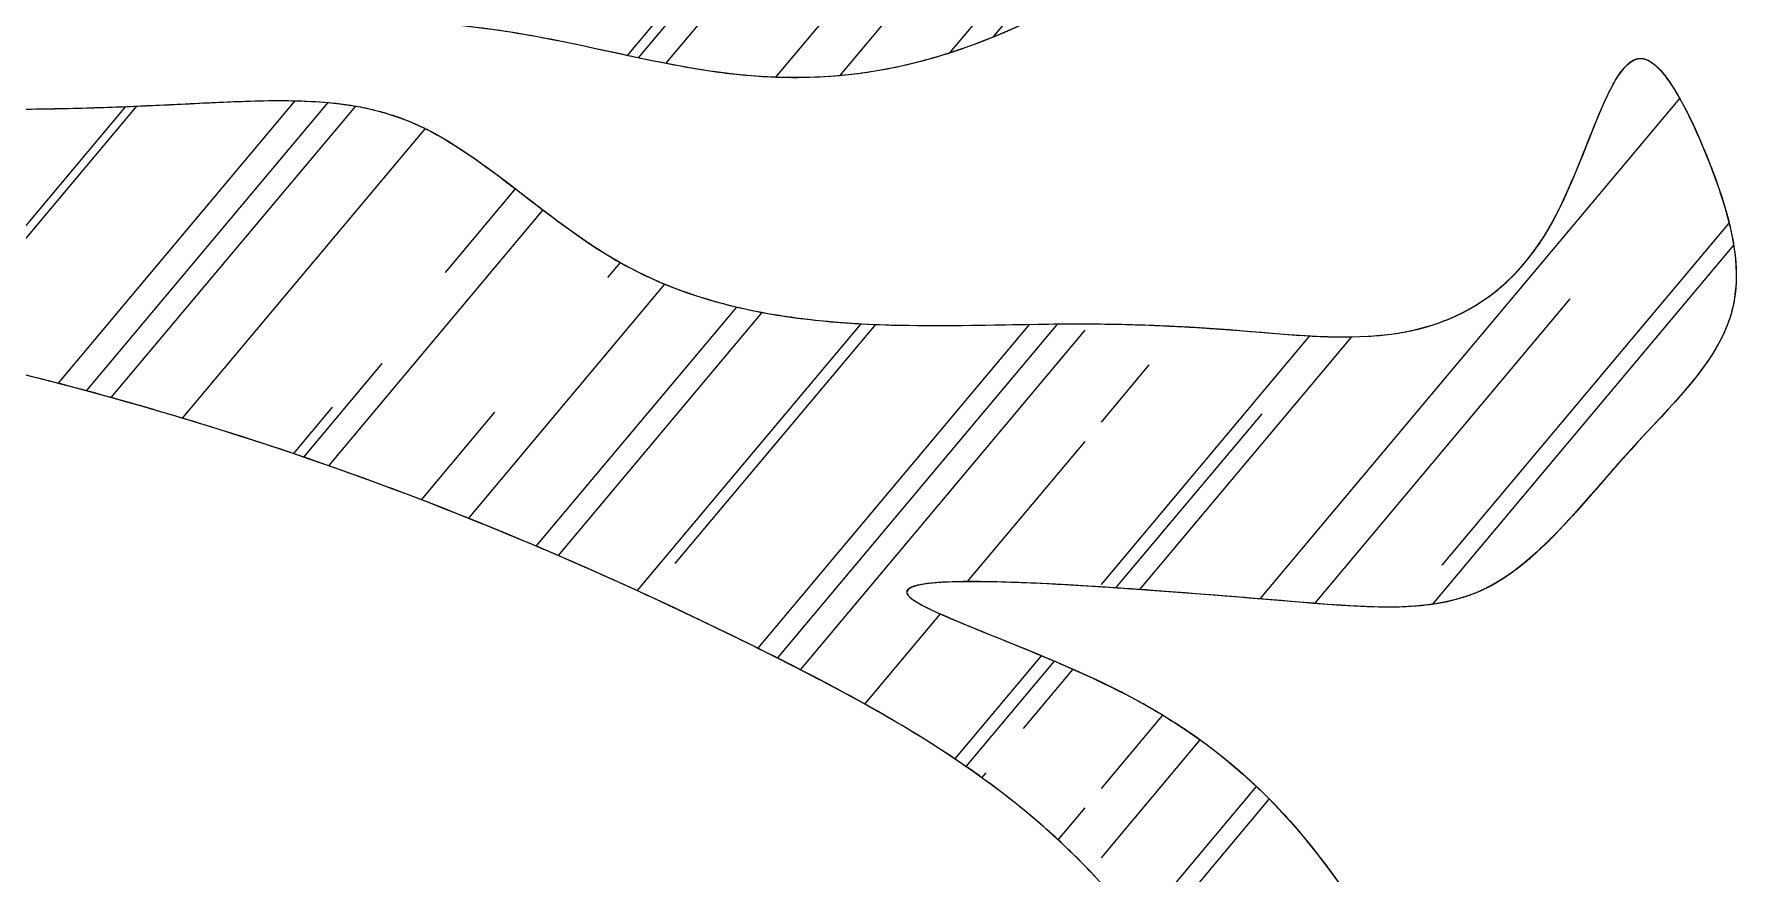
# Model space of a CAD drawing. Header units: millimetres. Extents: x 512961 to 1001058, y -961995 to -458543.
# Drawn here: x 935018.4 to 935134.3, y -884471.2 to -884414.1 of the extents above; entities that cross this region are included whole.
import ezdxf

# ---------------------------------------------------------------- set-up
doc = ezdxf.new("R2010")
doc.units = ezdxf.units.MM
doc.header["$MEASUREMENT"] = 0
doc.layers.add('填充', color=250, linetype='CONTINUOUS', lineweight=25)

msp = doc.modelspace()

# ---------------------------------------------------------------- linework, layer by layer
at = {"layer": '填充'}
for p, q in [((935058.72, -884415.58), (935078.76, -884391.7)), ((935059.47, -884415.74), (935079.64, -884391.7)), ((935068.81, -884417.06), (935081.78, -884401.6)), ((935061.34, -884416.12), (935072.17, -884403.22)), ((935073.17, -884416.95), (935085.29, -884402.5)), ((935083.6, -884414.33), (935089.85, -884406.88)), ((935080.65, -884415.4), (935085.02, -884410.19)), ((935020, -884437.87), (935036.12, -884418.65)), ((935101.76, -884452.52), (935130.3, -884418.51)), ((935011.36, -884435.7), (935025.36, -884419.02)), ((935015.74, -884429.62), (935024.61, -884419.05)), ((935021.93, -884438.37), (935038.37, -884418.78)), ((935023.61, -884438.83), (935040.24, -884419.02)), ((935028.46, -884440.24), (935044.98, -884420.55)), ((935046.34, -884430.34), (935051.11, -884424.65)), ((935038.4, -884443.47), (935052.99, -884426.08)), ((935114.14, -884450.22), (935133.65, -884426.97)), ((935113.48, -884452.89), (935133.96, -884428.48)), ((935057.39, -884430.68), (935058.24, -884429.66)), ((935047.92, -884447.04), (935061.27, -884431.13)), ((935105.46, -884452.82), (935122.83, -884432.12)), ((935052.52, -884448.93), (935066.16, -884432.68)), ((935054.02, -884449.57), (935067.89, -884433.04)), ((935059.39, -884451.96), (935074.61, -884433.82)), ((935061.97, -884450.12), (935075.61, -884433.86)), ((935067.59, -884455.88), (935086.08, -884433.85)), ((935068.92, -884456.54), (935087.98, -884433.82)), ((935070.48, -884457.33), (935089.85, -884434.25)), ((935090.95, -884451.53), (935105.12, -884434.64)), ((935093.57, -884451.88), (935107.99, -884434.7)), ((935036.7, -884442.88), (935042.04, -884436.51)), ((935090.95, -884440.5), (935094.21, -884436.61)), ((935036.01, -884442.65), (935038.66, -884439.49)), ((935044.71, -884445.78), (935049.71, -884439.83)), ((935091.94, -884451.77), (935101.88, -884439.93)), ((935081.85, -884451.34), (935089.85, -884441.81)), ((935074.86, -884459.67), (935080, -884453.54)), ((935080.99, -884463.4), (935086.88, -884456.38)), ((935081.75, -884463.92), (935087.76, -884456.75)), ((935085.65, -884461.33), (935089.03, -884457.3)), ((935090.95, -884465.4), (935095.13, -884460.42)), ((935090.95, -884470.11), (935097.67, -884462.1)), ((935082.83, -884464.68), (935083.11, -884464.35)), ((935093.47, -884474.85), (935101.51, -884465.28)), ((935094.22, -884475.84), (935102.37, -884466.12)), ((935088.02, -884468.9), (935089.85, -884466.72))]:
    msp.add_line(p, q, dxfattribs=at)
for points in [[(935066.74, -884085.41), (935069.93, -884081.94), (935078.85, -884098.74), (935100.5, -884108.93), (935113.75, -884109.18), (935128.78, -884103.07), (935134.4, -884088.88), (935138.72, -884100.53), (935148.14, -884109.43), (935165.21, -884112.49), (935177.95, -884106.89), (935188.14, -884100.02), (935194, -884093.14), (935201.13, -884082.2), (935207.76, -884096.96), (935212.85, -884125.22), (935212.6, -884144.31), (935204.95, -884161.88), (935194, -884171.55), (935183.04, -884173.59), (935166.99, -884171.3), (935162.41, -884161.37), (935155.27, -884149.4), (935146.61, -884143.8), (935137.75, -884146.58), (935145.08, -884156.18), (935145.59, -884162.19), (935145.59, -884183.74), (935144.08, -884197.78), (935143.08, -884213.32), (935151.1, -884227.35), (935168.44, -884240.53), (935184.52, -884242.54), (935184.52, -884246.15), (935171.65, -884250.17), (935149.01, -884275.58), (935137.67, -884291.12), (935136.37, -884310.22), (935143.24, -884349.61), (935156.93, -884372.09), (935175.19, -884390.66), (935183.99, -884393.6), (935177.8, -884393.92), (935168.02, -884393.92), (935171.28, -884399.79), (935181.71, -884410.54), (935192.14, -884414.77), (935204.21, -884414.77), (935217.25, -884414.45), (935230.62, -884411.84), (935246.27, -884410.86), (935255.4, -884410.86), (935263.23, -884413.14), (935268.77, -884415.42), (935269.1, -884418.68), (935261.27, -884414.45), (935247.25, -884414.12), (935233.88, -884417.05), (935220.19, -884424.87), (935197.69, -884433.34), (935186.93, -884436.28), (935170.3, -884434.32), (935159.22, -884429.11), (935146.83, -884420.31), (935144.87, -884411.52), (935139.33, -884417.7), (935139, -884434.32), (935146.17, -884448.33), (935158.89, -884454.52), (935177.8, -884455.82), (935192.8, -884451.26), (935170.34, -884470.78), (935156.89, -884497.01), (935144.75, -884516.68), (935136.86, -884539.08), (935137.22, -884569.41), (935169.61, -884626.74), (935183.68, -884634.03), (935207.64, -884646.52), (935223.79, -884649.12), (935239.93, -884650.68), (935256.08, -884651.2), (935213.37, -884670.98), (935199.3, -884648.08), (935179.51, -884637.67), (935162.32, -884637.15), (935145.13, -884643.91), (935143.57, -884655.88), (935143.05, -884669.94), (935151.38, -884672.02), (935159.2, -884674.1), (935167.53, -884664.21), (935171.7, -884661.61), (935184.72, -884668.9), (935188.37, -884685.03), (935172.74, -884711.58), (935159.2, -884731.35), (935147.22, -884753.73), (935141.06, -884782.27), (935143.41, -884813.31), (935161.77, -884842), (935169.77, -884868.81), (935178.24, -884875.86), (935166.01, -884871.63), (935154.24, -884877.74), (935147.65, -884889.5), (935149.06, -884902.2), (935160.36, -884911.6), (935166.95, -884908.31), (935174.95, -884896.55), (935183.42, -884893.26), (935208.37, -884897.02), (935218.72, -884910.66), (935220.13, -884923.83), (935205.54, -884928.06), (935174.03, -884950.24), (935173.18, -884969.79), (935173.6, -884982.11), (935183.38, -884995.28), (935200.4, -885000.38), (935219.53, -884997.41), (935223.36, -884991.03), (935224.21, -884975.31), (935217.41, -884966.39), (935208.05, -884974.89), (935204.22, -884972.34), (935195.29, -884960.44), (935199.97, -884948.54), (935216.98, -884940.04), (935242.5, -884946.84), (935255.26, -884965.11), (935257.8, -884985.51), (935248.02, -885005.48), (935235.69, -885015.68), (935218.25, -885020.78), (935213.15, -885018.66), (935206.78, -885004.21), (935195.29, -884995.71), (935176.16, -884991.03), (935157.02, -884994.01), (935142.99, -885005.06), (935141.54, -885053.07), (935157.45, -885073.47), (935168.5, -885069.65), (935168.93, -885057.32), (935162.97, -885041.6), (935156.59, -885027.15), (935161.7, -885020.78), (935185.94, -885014.41), (935200.82, -885032.25), (935188.06, -885048.83), (935159.57, -885091.32), (935159.57, -885113.98), (935161.71, -885134.51), (935168.98, -885152.9), (935170.49, -885154.85), (935161.03, -885152.88), (935153.12, -885149.91), (935147.46, -885149.77), (935137.49, -885152.6)], [(935066.74, -884085.41), (935060.05, -884107.97), (935065.07, -884157.81), (935081.51, -884172.01), (935092.94, -884174.52), (935101.57, -884172.29), (935106.59, -884165.89), (935111.33, -884150.85), (935121.64, -884145), (935132.79, -884143.33), (935137.71, -884146.47), (935126.08, -884152.13), (935120.74, -884163.43), (935125.63, -884202.35), (935122.51, -884214.36), (935109.16, -884229.49), (935096.69, -884238.39), (935082.45, -884240.61), (935085.12, -884247.72), (935094.47, -884253.06), (935112.72, -884264.63), (935126.96, -884283.76), (935132.75, -884306), (935132.75, -884321.12), (935102.01, -884389.54), (935091.02, -884394.35), (935078.65, -884399.38), (935090.1, -884402.35), (935100.63, -884395.95), (935104.98, -884397.32), (935098.34, -884405.79), (935064.74, -884416.7), (935050.77, -884414), (935035.89, -884412.65), (935020.12, -884412.65), (935006.14, -884417.6), (935026.88, -884418.95), (935044.46, -884420.31), (935058.43, -884429.77), (935074.66, -884433.82), (935089.54, -884433.82), (935100.36, -884434.27), (935112.08, -884434.27), (935121.54, -884427.06), (935127.85, -884415.8), (935132.36, -884423.01), (935133.71, -884433.37), (935126.95, -884442.38), (935117.03, -884451.84), (935104.41, -884452.74), (935077.82, -884452.29), (935092.69, -884459.04), (935110.27, -884476.61), (935131.39, -884520.53), (935134.89, -884532.46), (935139.25, -884550.21), (935128.13, -884592.52)], [(934864.48, -884729.51), (934860.09, -884698.51), (934871.42, -884672.08), (934892.21, -884658.39), (934916.3, -884644.7), (934930.94, -884638.09), (934948.42, -884637.62), (934962.12, -884638.09), (934973.46, -884639.51), (934980.07, -884639.03), (934978.18, -884633.84), (934968.26, -884626.76), (934959.28, -884613.08), (934953.62, -884603.16), (934937.56, -884586.64), (934923.38, -884581.92), (934899.77, -884582.39), (934876.62, -884588.53), (934865.76, -884600.33), (934863.4, -884612.6), (934864.81, -884624.4), (934867.17, -884630.54), (934868.59, -884622.99), (934873.79, -884614.49), (934879.93, -884611.66), (934894.1, -884617.32), (934899.77, -884623.93), (934902.6, -884631.48), (934902.6, -884641.87), (934899.77, -884649.89), (934891.74, -884652.25), (934877.1, -884653.67), (934868.12, -884648), (934861.03, -884642.81), (934854.42, -884636.2), (934847.81, -884625.82), (934847.81, -884619.21), (934847.34, -884607.88), (934853.47, -884586.17), (934865.29, -884572.01), (934877.1, -884567.29), (934894.1, -884565.87), (934908.27, -884564.93), (934924.8, -884568.23), (934930, -884570.12), (934926.95, -884559.23), (934926.73, -884548.2), (934929.16, -884540.69), (934933.14, -884537.38), (934939.1, -884534.95), (934945.73, -884534.07), (934951.92, -884534.29), (934956.11, -884536.94), (934958.54, -884540.69), (934961.19, -884547.54), (934960.97, -884554.82), (934960.09, -884559.46), (934951.92, -884558.35), (934947.28, -884558.35), (934943.52, -884559.23), (934941.53, -884564.09), (934941.53, -884568.95), (934944.85, -884573.36), (934955.89, -884582.19), (934961.86, -884585.94), (934969.59, -884596.54), (934970.91, -884599.63), (934969.15, -884585.28), (934968.93, -884576.89), (934970.47, -884563.43), (934975.33, -884552.17), (934981.96, -884544.45), (935007.36, -884533.85), (935022.6, -884533.85), (935037.18, -884540.91), (935046.9, -884547.09), (935055.24, -884552.47), (935051.16, -884542.44), (935052.1, -884531.5), (935059.3, -884521.5), (935063.99, -884513.99), (935074.63, -884516.18), (935081.2, -884524.93), (935084.01, -884538.69), (935086.21, -884547.13), (935085.27, -884550.57), (935098.87, -884546.97), (935103.61, -884536.31), (935103.61, -884525.64), (935102.82, -884505.09), (935099.26, -884484.93), (935087.4, -884468.34), (935068.02, -884456.09), (935032.43, -884441.47), (935020.17, -884437.91), (935006.33, -884434.35), (934988.93, -884432.77), (934992.09, -884444.23), (934995.65, -884454.9), (934996.44, -884470.31), (934991.3, -884495.21), (934981.02, -884514.18), (934961.25, -884529.98), (934923.28, -884538.68), (934895.2, -884535.91), (934877.8, -884526.43), (934864.36, -884516.15), (934855.66, -884505.09), (934851.7, -884489.28), (934852.49, -884476.64), (934857.24, -884465.57), (934866.73, -884456.09), (934876.62, -884455.69), (934891.64, -884459.64), (934899.55, -884470.31), (934901.92, -884480.59), (934901.14, -884494.42), (934899.95, -884498.76), (934897.18, -884499.95), (934893.22, -884496.79), (934888.48, -884492.05), (934883.74, -884490.86), (934877.01, -884492.84), (934871.48, -884499.16), (934871.48, -884507.85), (934876.62, -884514.57), (934894.81, -884517.34), (934905.88, -884520.5), (934924.86, -884519.32), (934945.43, -884516.55), (934965.2, -884501.14), (934970.34, -884480.59), (934979.04, -884453.72), (934976.67, -884438.7), (934970.34, -884428.03), (934961.25, -884421.31), (934955.71, -884422.1), (934955.05, -884433.17), (934953.73, -884454.9), (934949.38, -884465.57), (934942.2, -884446.96), (934936.64, -884426.13), (934919.96, -884404.61), (934908.85, -884400.44), (934880.33, -884377.1), (934860.29, -884353.5), (934847.57, -884331.15), (934841.93, -884305.57)]]:
    msp.add_spline(points, degree=3, dxfattribs=at)
for points, knots in [([(935137.71, -884147.23), (935136.87, -884149.01), (935122.54, -884150.64), (935118.22, -884173.03), (935128.42, -884193.11), (935122.84, -884217.63), (935109.66, -884227.76), (935099.55, -884241.37), (935079.32, -884236.26), (935085.26, -884250.11), (935098.06, -884253.69), (935114.19, -884264.18), (935128.32, -884282.76), (935133.28, -884303.46), (935132.87, -884340.56), (935118.9, -884382.27), (935092.34, -884394.6), (935071.52, -884398.59), (935092.85, -884405.93), (935096.97, -884394.29), (935108.77, -884397.85), (935087.77, -884414.47), (935072.05, -884419.39), (935050.61, -884413.36), (935035.2, -884412.86), (935022.15, -884410.96), (934996.31, -884419.74), (935028.52, -884419.19), (935044.53, -884417.63), (935057.72, -884431.52), (935074.07, -884434.4), (935088.22, -884433.61), (935100.56, -884434.14), (935112.53, -884435.56), (935122.77, -884429.01), (935126.61, -884410.61), (935133.3, -884424.24), (935135.47, -884434.03), (935126.04, -884442.73), (935117.96, -884453.79), (935101.38, -884452.54), (935065.79, -884449.45), (935098.88, -884459.71), (935114.52, -884481.97), (935128.49, -884508.91), (935134.29, -884530.65), (935136.22, -884536.87), (935136.86, -884539.08)], [142.556517, 142.556517, 142.556517, 142.556517, 152.114126, 162.579931, 195.411115, 205.795148, 222.681946, 235.498823, 247.561492, 253.922599, 262.931794, 281.013669, 300.972378, 320.20618, 332.864414, 395.641155, 405.677718, 416.848669, 426.745152, 437.06119, 440.880681, 449.885202, 479.451157, 491.36401, 503.864041, 517.069377, 529.475006, 546.862859, 561.620906, 575.744274, 589.741157, 602.189897, 611.253555, 621.062007, 631.018478, 641.821262, 648.937669, 657.680535, 667.107982, 678.577425, 689.169262, 711.429637, 725.102249, 745.902892, 786.690152, 797.093703, 802.815219, 802.815219, 802.815219, 802.815219]), ([(935137.71, -884147.23), (935136.87, -884149.01), (935122.54, -884150.64), (935118.22, -884173.03), (935128.42, -884193.11), (935122.84, -884217.63), (935109.66, -884227.76), (935099.55, -884241.37), (935079.32, -884236.26), (935085.26, -884250.11), (935098.06, -884253.69), (935114.19, -884264.18), (935128.32, -884282.76), (935133.28, -884303.46), (935132.87, -884340.56), (935118.9, -884382.27), (935092.34, -884394.6), (935071.52, -884398.59), (935092.85, -884405.93), (935096.97, -884394.29), (935108.77, -884397.85), (935087.77, -884414.47), (935072.05, -884419.39), (935050.61, -884413.36), (935035.2, -884412.86), (935022.15, -884410.96), (934996.31, -884419.74), (935028.52, -884419.19), (935044.53, -884417.63), (935057.72, -884431.52), (935074.07, -884434.4), (935084.78, -884433.8), (935089.89, -884433.82), (935090.06, -884433.82)], [142.556517, 142.556517, 142.556517, 142.556517, 152.114126, 162.579931, 195.411115, 205.795148, 222.681946, 235.498823, 247.561492, 253.922599, 262.931794, 281.013669, 300.972378, 320.20618, 332.864414, 395.641155, 405.677718, 416.848669, 426.745152, 437.06119, 440.880681, 449.885202, 479.451157, 491.36401, 503.864041, 517.069377, 529.475006, 546.862859, 561.620906, 575.744274, 589.741157, 602.189897, 602.632993, 602.632993, 602.632993, 602.632993]), ([(935052.83, -884414.36), (935052.15, -884414.23), (935050.48, -884413.94), (935048.81, -884413.71), (935047.83, -884413.6)], [489.653929, 489.653929, 489.653929, 489.653929, 491.36401, 493.787894, 493.787894, 493.787894, 493.787894]), ([(935066.53, -884416.91), (935065.94, -884416.86), (935061.58, -884416.34), (935056.93, -884415.13), (935052.83, -884414.36)], [477.844139, 477.844139, 477.844139, 477.844139, 479.451157, 489.653929, 489.653929, 489.653929, 489.653929]), ([(935119.39, -884430.08), (935120.17, -884429.22), (935123.76, -884424.22), (935126.61, -884410.61), (935133.3, -884424.24), (935135.47, -884434.03), (935126.86, -884441.98), (935122.02, -884448.28), (935119.39, -884450.34)], [628.315122, 628.315122, 628.315122, 628.315122, 631.018478, 641.821262, 648.937669, 657.680535, 667.107982, 676.002912, 676.002912, 676.002912, 676.002912]), ([(935127.84, -884415.8), (935127.84, -884415.8), (935127.87, -884415.81), (935127.9, -884415.81), (935127.92, -884415.82)], [641.8047785, 641.8047785, 641.8047785, 641.8047785, 641.8212617, 641.9327106, 641.9327106, 641.9327106, 641.9327106]), ([(935022.9, -884419.11), (935024.26, -884419.07), (935027.36, -884418.94), (935030.08, -884418.79), (935031.52, -884418.73)], [544.411212, 544.411212, 544.411212, 544.411212, 546.862859, 550.063952, 550.063952, 550.063952, 550.063952]), ([(935044.33, -884420.25), (935044.37, -884420.27), (935044.63, -884420.38), (935044.9, -884420.51), (935045.12, -884420.62)], [561.4846676, 561.4846676, 561.4846676, 561.4846676, 561.620906, 562.2935897, 562.2935897, 562.2935897, 562.2935897]), ([(935132.32, -884422.89), (935132.33, -884422.93), (935132.56, -884423.51), (935132.77, -884424.08), (935132.95, -884424.61)], [648.85233, 648.85233, 648.85233, 648.85233, 648.937669, 650.12983, 650.12983, 650.12983, 650.12983]), ([(935120.87, -884428.17), (935121.1, -884427.82), (935121.35, -884427.41), (935121.59, -884426.97), (935121.61, -884426.93)], [630.117997, 630.117997, 630.117997, 630.117997, 631.018478, 631.122263, 631.122263, 631.122263, 631.122263]), ([(935057.03, -884428.93), (935057.49, -884429.22), (935058.14, -884429.61), (935058.8, -884429.97), (935058.99, -884430.06)], [574.409272, 574.409272, 574.409272, 574.409272, 575.744274, 576.261838, 576.261838, 576.261838, 576.261838]), ([(935055.31, -884552.4), (935055.78, -884551.59), (935049.09, -884541.41), (935051.17, -884530.55), (935059.47, -884523.43), (935062.97, -884511.14), (935075.91, -884515.44), (935082.8, -884525.46), (935082.2, -884537.26), (935087.53, -884545.16), (935082.77, -884554.87), (935101.88, -884548.17), (935103.98, -884536.78), (935103.49, -884522.25), (935103.08, -884505.23), (935101.08, -884484.34), (935087.7, -884466.5), (935063.47, -884453.28), (935041.03, -884443.83), (935019.34, -884437.55), (935007.01, -884434.84), (934984.3, -884427.54), (934992.58, -884444.82), (934996.52, -884455.79), (934996.76, -884465.38), (934996.41, -884470.91), (934996.39, -884471.21)], [764.892219, 764.892219, 764.892219, 764.892219, 773.645156, 782.83713, 793.14958, 800.557172, 809.647116, 818.808349, 830.560073, 837.859175, 840.841365, 852.612684, 862.386633, 871.314206, 888.525862, 905.652854, 922.726903, 941.911913, 974.115329, 984.799547, 996.758657, 1011.381105, 1021.329757, 1030.743295, 1043.658991, 1044.395907, 1044.395907, 1044.395907, 1044.395907]), ([(935055.31, -884552.4), (935055.78, -884551.59), (935049.09, -884541.41), (935051.17, -884530.55), (935059.47, -884523.43), (935062.97, -884511.14), (935075.91, -884515.44), (935082.8, -884525.46), (935082.2, -884537.26), (935087.53, -884545.16), (935082.77, -884554.87), (935101.88, -884548.17), (935103.98, -884536.78), (935103.49, -884522.25), (935103.08, -884505.23), (935101.08, -884484.34), (935087.7, -884466.5), (935063.47, -884453.28), (935041.03, -884443.83), (935019.34, -884437.55), (935007.01, -884434.84), (934984.3, -884427.54), (934992.58, -884444.82), (934996.52, -884455.79), (934996.76, -884465.38), (934996.41, -884470.91), (934996.39, -884471.21)], [764.892219, 764.892219, 764.892219, 764.892219, 773.645156, 782.83713, 793.14958, 800.557172, 809.647116, 818.808349, 830.560073, 837.859175, 840.841365, 852.612684, 862.386633, 871.314206, 888.525862, 905.652854, 922.726903, 941.911913, 974.115329, 984.799547, 996.758657, 1011.381105, 1021.329757, 1030.743295, 1043.658991, 1044.395907, 1044.395907, 1044.395907, 1044.395907]), ([(935090.06, -884433.82), (935093.47, -884433.84), (935100.74, -884434.16), (935111.41, -884435.43), (935117.31, -884432.39), (935119.39, -884430.08)], [602.632993, 602.632993, 602.632993, 602.632993, 611.253555, 621.062007, 628.315122, 628.315122, 628.315122, 628.315122]), ([(935133.8, -884433.08), (935133.77, -884433.18), (935133.73, -884433.32), (935133.68, -884433.46), (935133.67, -884433.51)], [657.4032638, 657.4032638, 657.4032638, 657.4032638, 657.6805347, 657.815642, 657.815642, 657.815642, 657.815642]), ([(935026.01, -884439.51), (935024.02, -884438.94), (935017.71, -884437.2), (935012.19, -884435.98), (935007.03, -884434.55)], [979.628809, 979.628809, 979.628809, 979.628809, 984.799547, 996.245664, 996.245664, 996.245664, 996.245664]), ([(935026.01, -884439.51), (935024.02, -884438.94), (935017.71, -884437.2), (935012.19, -884435.98), (935007.03, -884434.55)], [979.628809, 979.628809, 979.628809, 979.628809, 984.799547, 996.245664, 996.245664, 996.245664, 996.245664]), ([(935026.01, -884439.51), (935024.02, -884438.94), (935017.71, -884437.2), (935012.19, -884435.98), (935007.03, -884434.55)], [979.628809, 979.628809, 979.628809, 979.628809, 984.799547, 996.245664, 996.245664, 996.245664, 996.245664]), ([(935073.76, -884433.76), (935074.06, -884433.78), (935075.43, -884433.87), (935076.79, -884433.91), (935077.85, -884433.92)], [588.992769, 588.992769, 588.992769, 588.992769, 589.741157, 592.400266, 592.400266, 592.400266, 592.400266]), ([(935077.85, -884433.92), (935081.77, -884433.98), (935085.84, -884433.81), (935089.89, -884433.82), (935090.06, -884433.82)], [592.400266, 592.400266, 592.400266, 592.400266, 602.189897, 602.632993, 602.632993, 602.632993, 602.632993]), ([(935099.11, -884434.18), (935099.52, -884434.2), (935102.84, -884434.46), (935106.24, -884434.83), (935109.07, -884434.66)], [610.219536, 610.219536, 610.219536, 610.219536, 611.253555, 618.458936, 618.458936, 618.458936, 618.458936]), ([(935112, -884434.29), (935112.02, -884434.28), (935112.34, -884434.21), (935112.65, -884434.14), (935112.94, -884434.06)], [620.9920169, 620.9920169, 620.9920169, 620.9920169, 621.0620073, 621.8360392, 621.8360392, 621.8360392, 621.8360392]), ([(935040.79, -884444.32), (935038.04, -884443.32), (935033.15, -884441.65), (935028.14, -884440.13), (935026.01, -884439.51)], [966.808605, 966.808605, 966.808605, 966.808605, 974.115329, 979.628809, 979.628809, 979.628809, 979.628809]), ([(935040.79, -884444.32), (935038.04, -884443.32), (935033.15, -884441.65), (935028.14, -884440.13), (935026.01, -884439.51)], [966.808605, 966.808605, 966.808605, 966.808605, 974.115329, 979.628809, 979.628809, 979.628809, 979.628809]), ([(935040.79, -884444.32), (935038.04, -884443.32), (935033.15, -884441.65), (935028.14, -884440.13), (935026.01, -884439.51)], [966.808605, 966.808605, 966.808605, 966.808605, 974.115329, 979.628809, 979.628809, 979.628809, 979.628809]), ([(935127.59, -884441.69), (935127.37, -884441.92), (935126.7, -884442.65), (935126.03, -884443.4), (935125.58, -884443.92)], [666.382195, 666.382195, 666.382195, 666.382195, 667.107982, 668.700172, 668.700172, 668.700172, 668.700172]), ([(935076.53, -884460.62), (935073.75, -884459), (935066.86, -884455.43), (935059.91, -884452.16), (935055.8, -884450.35)], [933.870089, 933.870089, 933.870089, 933.870089, 941.911913, 953.252123, 953.252123, 953.252123, 953.252123]), ([(935070.51, -884457.35), (935069.68, -884456.92), (935064.81, -884454.46), (935059.91, -884452.16), (935055.8, -884450.35)], [939.582024, 939.582024, 939.582024, 939.582024, 941.911913, 953.252123, 953.252123, 953.252123, 953.252123]), ([(935076.53, -884460.62), (935073.75, -884459), (935066.86, -884455.43), (935059.91, -884452.16), (935055.8, -884450.35)], [933.870089, 933.870089, 933.870089, 933.870089, 941.911913, 953.252123, 953.252123, 953.252123, 953.252123]), ([(935090.06, -884451.65), (935082.78, -884451.2), (935070.89, -884451.03), (935098.88, -884459.71), (935114.52, -884481.97), (935128.49, -884508.91), (935134.29, -884530.65), (935136.22, -884536.87), (935136.86, -884539.08)], [697.904368, 697.904368, 697.904368, 697.904368, 711.429637, 725.102249, 745.902892, 786.690152, 797.093703, 802.815219, 802.815219, 802.815219, 802.815219]), ([(935119.39, -884450.34), (935118.63, -884450.93), (935114.63, -884453.54), (935106.44, -884452.92), (935094.77, -884451.94), (935090.06, -884451.65)], [676.002912, 676.002912, 676.002912, 676.002912, 678.577425, 689.169262, 697.904368, 697.904368, 697.904368, 697.904368]), ([(935077.8, -884452.26), (935077.8, -884452.27), (935077.81, -884452.29), (935077.83, -884452.3), (935077.83, -884452.3)], [711.3418745, 711.3418745, 711.3418745, 711.3418745, 711.4296374, 711.4969968, 711.4969968, 711.4969968, 711.4969968]), ([(935107, -884452.94), (935106.17, -884452.88), (935102.26, -884452.56), (935097.56, -884452.17), (935093.99, -884451.91)], [687.370117, 687.370117, 687.370117, 687.370117, 689.169262, 695.53496, 695.53496, 695.53496, 695.53496]), ([(935117.69, -884451.49), (935117.47, -884451.62), (935117.22, -884451.75), (935116.95, -884451.88), (935116.91, -884451.89)], [677.883865, 677.883865, 677.883865, 677.883865, 678.577425, 678.7026062, 678.7026062, 678.7026062, 678.7026062]), ([(935090.95, -884458.18), (935091.55, -884458.46), (935092.66, -884459.01), (935093.71, -884459.59), (935094.2, -884459.87)], [723.805671, 723.805671, 723.805671, 723.805671, 725.102249, 726.293903, 726.293903, 726.293903, 726.293903]), ([(935087.52, -884468.44), (935087.48, -884468.41), (935086.4, -884467.44), (935085.28, -884466.52), (935084.18, -884465.68)], [922.593785, 922.593785, 922.593785, 922.593785, 922.726903, 926.207138, 926.207138, 926.207138, 926.207138]), ([(935087.52, -884468.44), (935087.48, -884468.41), (935086.4, -884467.44), (935085.28, -884466.52), (935084.18, -884465.68)], [922.593785, 922.593785, 922.593785, 922.593785, 922.726903, 926.207138, 926.207138, 926.207138, 926.207138]), ([(935087.52, -884468.44), (935087.48, -884468.41), (935086.4, -884467.44), (935085.28, -884466.52), (935084.18, -884465.68)], [922.593785, 922.593785, 922.593785, 922.593785, 922.726903, 926.207138, 926.207138, 926.207138, 926.207138])]:
    msp.add_open_spline(points, degree=3, knots=knots, dxfattribs=at)
for points in [[(935085.4, -884413.55), (935084.42, -884413.99), (935083.47, -884414.39), (935082.52, -884414.75)], [(935082.52, -884414.75), (935081.61, -884415.09), (935080.7, -884415.4), (935079.81, -884415.66)], [(935079.81, -884415.66), (935078.28, -884416.12), (935076.78, -884416.46), (935075.28, -884416.69)], [(935126.45, -884416.5), (935126.49, -884416.44), (935126.54, -884416.39), (935126.58, -884416.34)], [(935126.58, -884416.34), (935126.62, -884416.3), (935126.66, -884416.26), (935126.7, -884416.23)], [(935126.7, -884416.23), (935126.73, -884416.2), (935126.76, -884416.17), (935126.79, -884416.14)], [(935126.79, -884416.14), (935126.83, -884416.11), (935126.87, -884416.08), (935126.9, -884416.05)], [(935126.9, -884416.05), (935126.93, -884416.03), (935126.97, -884416), (935127, -884415.98)], [(935127, -884415.98), (935127.03, -884415.96), (935127.06, -884415.95), (935127.09, -884415.93)], [(935127.09, -884415.93), (935127.11, -884415.91), (935127.14, -884415.9), (935127.17, -884415.88)], [(935127.17, -884415.88), (935127.19, -884415.87), (935127.22, -884415.86), (935127.24, -884415.86)], [(935127.24, -884415.86), (935127.26, -884415.85), (935127.28, -884415.84), (935127.3, -884415.83)], [(935127.3, -884415.83), (935127.33, -884415.82), (935127.36, -884415.81), (935127.39, -884415.81)], [(935127.39, -884415.81), (935127.42, -884415.8), (935127.44, -884415.8), (935127.46, -884415.79)], [(935127.46, -884415.79), (935127.48, -884415.79), (935127.51, -884415.78), (935127.54, -884415.78)], [(935127.54, -884415.78), (935127.56, -884415.78), (935127.59, -884415.78), (935127.61, -884415.78)], [(935127.61, -884415.78), (935127.64, -884415.78), (935127.66, -884415.78), (935127.68, -884415.78)], [(935127.68, -884415.78), (935127.71, -884415.78), (935127.74, -884415.78), (935127.78, -884415.79)], [(935127.78, -884415.79), (935127.8, -884415.79), (935127.82, -884415.79), (935127.84, -884415.8)], [(935127.92, -884415.82), (935127.95, -884415.83), (935127.98, -884415.84), (935128, -884415.85)], [(935128, -884415.85), (935128.04, -884415.86), (935128.07, -884415.87), (935128.1, -884415.89)], [(935128.1, -884415.89), (935128.14, -884415.9), (935128.17, -884415.92), (935128.2, -884415.94)], [(935128.2, -884415.94), (935128.25, -884415.96), (935128.29, -884415.99), (935128.33, -884416.02)], [(935128.33, -884416.02), (935128.37, -884416.04), (935128.41, -884416.07), (935128.44, -884416.09)], [(935128.44, -884416.09), (935128.54, -884416.16), (935128.64, -884416.25), (935128.73, -884416.34)], [(935128.73, -884416.34), (935128.8, -884416.4), (935128.87, -884416.47), (935128.94, -884416.54)], [(935066.83, -884416.94), (935066.73, -884416.93), (935066.63, -884416.92), (935066.53, -884416.91)], [(935068.99, -884417.07), (935068.27, -884417.05), (935067.56, -884417), (935066.83, -884416.94)], [(935070.78, -884417.08), (935070.18, -884417.09), (935069.59, -884417.09), (935068.99, -884417.07)], [(935073.52, -884416.92), (935072.61, -884417.01), (935071.7, -884417.06), (935070.78, -884417.08)], [(935075.28, -884416.69), (935074.69, -884416.78), (935074.11, -884416.86), (935073.52, -884416.92)], [(935125.69, -884417.68), (935125.8, -884417.48), (935125.9, -884417.29), (935126.01, -884417.11)], [(935126.01, -884417.11), (935126.1, -884416.97), (935126.19, -884416.84), (935126.28, -884416.72)], [(935126.28, -884416.72), (935126.33, -884416.64), (935126.39, -884416.57), (935126.45, -884416.5)], [(935128.94, -884416.54), (935129.01, -884416.62), (935129.08, -884416.7), (935129.15, -884416.79)], [(935129.15, -884416.79), (935129.24, -884416.89), (935129.32, -884417), (935129.4, -884417.11)], [(935129.4, -884417.11), (935129.52, -884417.27), (935129.64, -884417.44), (935129.75, -884417.61)], [(935033.08, -884418.68), (935034.2, -884418.64), (935035.25, -884418.63), (935036.27, -884418.66)], [(935036.27, -884418.66), (935037.11, -884418.68), (935037.93, -884418.73), (935038.72, -884418.81)], [(935124.13, -884421.24), (935124.66, -884419.9), (935125.17, -884418.65), (935125.69, -884417.68)], [(935129.75, -884417.61), (935129.89, -884417.82), (935130.02, -884418.04), (935130.16, -884418.27)], [(935130.16, -884418.27), (935130.37, -884418.63), (935130.58, -884419.03), (935130.79, -884419.44)], [(935017.87, -884419.22), (935019.52, -884419.21), (935021.23, -884419.17), (935022.9, -884419.11)], [(935031.52, -884418.73), (935032.05, -884418.71), (935032.57, -884418.69), (935033.08, -884418.68)], [(935038.72, -884418.81), (935039.17, -884418.86), (935039.62, -884418.92), (935040.06, -884418.99)], [(935040.06, -884418.99), (935040.51, -884419.06), (935040.95, -884419.15), (935041.39, -884419.26)], [(935041.39, -884419.26), (935041.67, -884419.32), (935041.95, -884419.4), (935042.22, -884419.48)], [(935042.22, -884419.48), (935042.94, -884419.68), (935043.63, -884419.94), (935044.33, -884420.25)], [(935130.79, -884419.44), (935131.05, -884419.96), (935131.31, -884420.5), (935131.55, -884421.06)], [(935045.12, -884420.62), (935045.53, -884420.84), (935045.95, -884421.07), (935046.36, -884421.31)], [(935046.36, -884421.31), (935046.98, -884421.68), (935047.59, -884422.08), (935048.2, -884422.5)], [(935123.06, -884423.88), (935123.43, -884422.99), (935123.79, -884422.1), (935124.13, -884421.24)], [(935131.55, -884421.06), (935131.82, -884421.66), (935132.08, -884422.28), (935132.32, -884422.89)], [(935048.2, -884422.5), (935048.87, -884422.96), (935049.53, -884423.45), (935050.2, -884423.95)], [(935050.2, -884423.95), (935051.21, -884424.71), (935052.23, -884425.51), (935053.26, -884426.29)], [(935122.16, -884425.88), (935122.47, -884425.23), (935122.77, -884424.56), (935123.06, -884423.88)], [(935132.95, -884424.61), (935133.14, -884425.16), (935133.31, -884425.71), (935133.46, -884426.24)], [(935053.26, -884426.29), (935053.93, -884426.79), (935054.6, -884427.29), (935055.28, -884427.77)], [(935121.61, -884426.93), (935121.8, -884426.59), (935121.98, -884426.24), (935122.16, -884425.88)], [(935133.46, -884426.24), (935133.56, -884426.58), (935133.64, -884426.92), (935133.72, -884427.26)], [(935055.28, -884427.77), (935055.86, -884428.17), (935056.44, -884428.56), (935057.03, -884428.93)], [(935133.72, -884427.26), (935133.89, -884427.99), (935134.01, -884428.7), (935134.08, -884429.39)], [(935119.71, -884429.71), (935119.89, -884429.5), (935120.07, -884429.28), (935120.24, -884429.05)], [(935120.24, -884429.05), (935120.46, -884428.77), (935120.67, -884428.47), (935120.87, -884428.17)], [(935058.99, -884430.06), (935059.58, -884430.37), (935060.19, -884430.66), (935060.8, -884430.92)], [(935118.99, -884430.51), (935119.13, -884430.37), (935119.26, -884430.23), (935119.39, -884430.08)], [(935119.39, -884430.08), (935119.5, -884429.96), (935119.61, -884429.84), (935119.71, -884429.71)], [(935134.08, -884429.39), (935134.1, -884429.63), (935134.12, -884429.88), (935134.12, -884430.13)], [(935134.12, -884430.13), (935134.13, -884430.44), (935134.13, -884430.74), (935134.12, -884431.05)], [(935060.8, -884430.92), (935061.27, -884431.13), (935061.76, -884431.32), (935062.25, -884431.51)], [(935117.64, -884431.71), (935117.9, -884431.51), (935118.16, -884431.29), (935118.41, -884431.06)], [(935118.41, -884431.06), (935118.61, -884430.88), (935118.8, -884430.7), (935118.99, -884430.51)], [(935134.12, -884431.05), (935134.11, -884431.28), (935134.09, -884431.51), (935134.06, -884431.75)], [(935062.25, -884431.51), (935062.86, -884431.73), (935063.48, -884431.94), (935064.11, -884432.13)], [(935064.11, -884432.13), (935064.86, -884432.35), (935065.61, -884432.55), (935066.37, -884432.73)], [(935116.2, -884432.69), (935116.48, -884432.53), (935116.75, -884432.35), (935117.02, -884432.17)], [(935117.02, -884432.17), (935117.23, -884432.02), (935117.44, -884431.87), (935117.64, -884431.71)], [(935133.96, -884432.41), (935133.91, -884432.64), (935133.86, -884432.86), (935133.8, -884433.08)], [(935134.06, -884431.75), (935134.03, -884431.97), (935134, -884432.19), (935133.96, -884432.41)], [(935066.37, -884432.73), (935067.32, -884432.94), (935068.28, -884433.12), (935069.24, -884433.27)], [(935069.24, -884433.27), (935070.74, -884433.5), (935072.25, -884433.66), (935073.76, -884433.76)], [(935112.94, -884434.06), (935113.29, -884433.96), (935113.64, -884433.85), (935113.98, -884433.72)], [(935113.98, -884433.72), (935114.51, -884433.53), (935115.03, -884433.31), (935115.54, -884433.05)], [(935115.54, -884433.05), (935115.76, -884432.94), (935115.98, -884432.82), (935116.2, -884432.69)], [(935133.67, -884433.51), (935133.6, -884433.7), (935133.53, -884433.89), (935133.45, -884434.08)], [(935090.06, -884433.82), (935091.07, -884433.83), (935092.08, -884433.84), (935093.09, -884433.87)], [(935093.09, -884433.87), (935095.08, -884433.93), (935097.08, -884434.03), (935099.11, -884434.18)], [(935109.07, -884434.66), (935109.61, -884434.63), (935110.13, -884434.58), (935110.66, -884434.52)], [(935110.66, -884434.52), (935111.11, -884434.46), (935111.56, -884434.38), (935112, -884434.29)], [(935133.13, -884434.78), (935133.03, -884434.99), (935132.92, -884435.19), (935132.8, -884435.39)], [(935133.45, -884434.08), (935133.35, -884434.32), (935133.25, -884434.55), (935133.13, -884434.78)], [(935132.8, -884435.39), (935132.64, -884435.67), (935132.47, -884435.94), (935132.29, -884436.21)], [(935131.66, -884437.09), (935131.45, -884437.37), (935131.23, -884437.64), (935131.01, -884437.91)], [(935132.29, -884436.21), (935132.09, -884436.51), (935131.88, -884436.8), (935131.66, -884437.09)], [(935131.01, -884437.91), (935129.97, -884439.17), (935128.77, -884440.41), (935127.59, -884441.69)], [(935125.58, -884443.92), (935124.81, -884444.8), (935124.05, -884445.69), (935123.29, -884446.54)], [(935055.8, -884450.35), (935050.88, -884448.19), (935045.9, -884446.17), (935040.79, -884444.32)], [(935055.8, -884450.35), (935050.88, -884448.19), (935045.9, -884446.17), (935040.79, -884444.32)], [(935055.8, -884450.35), (935050.88, -884448.19), (935045.9, -884446.17), (935040.79, -884444.32)], [(935123.29, -884446.54), (935122.75, -884447.14), (935122.21, -884447.73), (935121.66, -884448.29)], [(935121.66, -884448.29), (935121.19, -884448.76), (935120.73, -884449.2), (935120.25, -884449.62)], [(935120.25, -884449.62), (935119.97, -884449.87), (935119.68, -884450.11), (935119.39, -884450.34)], [(935118.29, -884451.13), (935118.09, -884451.25), (935117.89, -884451.38), (935117.69, -884451.49)], [(935119.01, -884450.63), (935118.77, -884450.8), (935118.53, -884450.97), (935118.29, -884451.13)], [(935119.39, -884450.34), (935119.27, -884450.44), (935119.14, -884450.53), (935119.01, -884450.63)], [(935077.72, -884452.04), (935077.72, -884452.04), (935077.71, -884452.04), (935077.71, -884452.05)], [(935077.71, -884452.05), (935077.71, -884452.05), (935077.71, -884452.06), (935077.71, -884452.06)], [(935077.71, -884452.06), (935077.72, -884452.07), (935077.72, -884452.08), (935077.72, -884452.08)], [(935077.73, -884451.98), (935077.73, -884451.99), (935077.72, -884451.99), (935077.72, -884452)], [(935077.72, -884452), (935077.72, -884452), (935077.72, -884452), (935077.72, -884452.01)], [(935077.72, -884452.01), (935077.72, -884452.01), (935077.72, -884452.02), (935077.72, -884452.02)], [(935077.72, -884452.02), (935077.72, -884452.03), (935077.72, -884452.03), (935077.72, -884452.04)], [(935077.72, -884452.08), (935077.72, -884452.09), (935077.72, -884452.09), (935077.72, -884452.1)], [(935077.72, -884452.1), (935077.72, -884452.11), (935077.72, -884452.12), (935077.72, -884452.12)], [(935077.72, -884452.12), (935077.73, -884452.13), (935077.73, -884452.14), (935077.73, -884452.14)], [(935077.74, -884451.95), (935077.74, -884451.95), (935077.74, -884451.96), (935077.73, -884451.96)], [(935077.73, -884451.96), (935077.73, -884451.97), (935077.73, -884451.98), (935077.73, -884451.98)], [(935077.73, -884452.14), (935077.74, -884452.16), (935077.74, -884452.17), (935077.75, -884452.19)], [(935077.75, -884451.93), (935077.75, -884451.93), (935077.75, -884451.94), (935077.74, -884451.95)], [(935077.77, -884451.91), (935077.76, -884451.92), (935077.76, -884451.92), (935077.75, -884451.93)], [(935077.75, -884452.19), (935077.75, -884452.19), (935077.76, -884452.2), (935077.76, -884452.21)], [(935077.76, -884452.21), (935077.77, -884452.22), (935077.77, -884452.22), (935077.78, -884452.23)], [(935077.78, -884451.89), (935077.78, -884451.9), (935077.77, -884451.9), (935077.77, -884451.91)], [(935077.8, -884451.87), (935077.8, -884451.87), (935077.79, -884451.88), (935077.78, -884451.89)], [(935077.78, -884452.23), (935077.78, -884452.24), (935077.79, -884452.25), (935077.8, -884452.26)], [(935077.82, -884451.85), (935077.82, -884451.85), (935077.81, -884451.86), (935077.8, -884451.87)], [(935077.86, -884451.82), (935077.84, -884451.83), (935077.83, -884451.84), (935077.82, -884451.85)], [(935077.9, -884451.79), (935077.88, -884451.8), (935077.87, -884451.81), (935077.86, -884451.82)], [(935077.95, -884451.77), (935077.93, -884451.77), (935077.91, -884451.78), (935077.9, -884451.79)], [(935078.01, -884451.73), (935077.99, -884451.74), (935077.97, -884451.75), (935077.95, -884451.77)], [(935078.1, -884451.69), (935078.07, -884451.71), (935078.04, -884451.72), (935078.01, -884451.73)], [(935078.19, -884451.66), (935078.16, -884451.67), (935078.13, -884451.68), (935078.1, -884451.69)], [(935078.31, -884451.63), (935078.27, -884451.64), (935078.23, -884451.65), (935078.19, -884451.66)], [(935078.61, -884451.56), (935078.5, -884451.58), (935078.4, -884451.6), (935078.31, -884451.63)], [(935079.12, -884451.48), (935078.93, -884451.5), (935078.76, -884451.53), (935078.61, -884451.56)], [(935080.12, -884451.39), (935079.75, -884451.41), (935079.42, -884451.44), (935079.12, -884451.48)], [(935082.08, -884451.34), (935081.35, -884451.34), (935080.69, -884451.36), (935080.12, -884451.39)], [(935087.26, -884451.49), (935085.32, -884451.4), (935083.55, -884451.34), (935082.08, -884451.34)], [(935090.06, -884451.65), (935089.1, -884451.59), (935088.16, -884451.54), (935087.26, -884451.49)], [(935093.99, -884451.91), (935092.66, -884451.82), (935091.34, -884451.73), (935090.06, -884451.65)], [(935116.29, -884452.16), (935116.02, -884452.27), (935115.75, -884452.36), (935115.47, -884452.45)], [(935116.91, -884451.89), (935116.71, -884451.99), (935116.5, -884452.08), (935116.29, -884452.16)], [(935077.83, -884452.3), (935077.84, -884452.32), (935077.86, -884452.33), (935077.87, -884452.35)], [(935077.87, -884452.35), (935077.89, -884452.37), (935077.91, -884452.39), (935077.93, -884452.4)], [(935077.93, -884452.4), (935077.95, -884452.43), (935077.98, -884452.45), (935078.01, -884452.47)], [(935078.01, -884452.47), (935078.05, -884452.5), (935078.09, -884452.53), (935078.13, -884452.56)], [(935078.13, -884452.56), (935078.2, -884452.61), (935078.27, -884452.66), (935078.36, -884452.71)], [(935078.36, -884452.71), (935078.52, -884452.81), (935078.71, -884452.92), (935078.92, -884453.03)], [(935078.92, -884453.03), (935079.1, -884453.12), (935079.29, -884453.21), (935079.49, -884453.31)], [(935079.49, -884453.31), (935079.85, -884453.47), (935080.25, -884453.65), (935080.69, -884453.84)], [(935109.19, -884453.05), (935108.49, -884453.03), (935107.76, -884452.99), (935107, -884452.94)], [(935111.52, -884453.06), (935110.77, -884453.09), (935110, -884453.08), (935109.19, -884453.05)], [(935112.88, -884452.96), (935112.44, -884453.01), (935111.99, -884453.04), (935111.52, -884453.06)], [(935114, -884452.8), (935113.63, -884452.87), (935113.26, -884452.92), (935112.88, -884452.96)], [(935114.81, -884452.63), (935114.54, -884452.7), (935114.27, -884452.75), (935114, -884452.8)], [(935115.47, -884452.45), (935115.25, -884452.51), (935115.03, -884452.58), (935114.81, -884452.63)], [(935080.69, -884453.84), (935082.16, -884454.47), (935084.04, -884455.2), (935086.05, -884456.03)], [(935086.05, -884456.03), (935086.65, -884456.28), (935087.26, -884456.54), (935087.88, -884456.8)], [(935087.88, -884456.8), (935088.91, -884457.24), (935089.95, -884457.7), (935090.95, -884458.18)], [(935076.53, -884460.62), (935074.55, -884459.47), (935072.54, -884458.39), (935070.51, -884457.35)], [(935094.2, -884459.87), (935094.89, -884460.26), (935095.55, -884460.67), (935096.19, -884461.08)], [(935081.11, -884463.48), (935079.62, -884462.47), (935078.09, -884461.52), (935076.53, -884460.62)], [(935081.11, -884463.48), (935079.62, -884462.47), (935078.09, -884461.52), (935076.53, -884460.62)], [(935081.11, -884463.48), (935079.62, -884462.47), (935078.09, -884461.52), (935076.53, -884460.62)], [(935096.19, -884461.08), (935096.8, -884461.48), (935097.38, -884461.89), (935097.95, -884462.3)], [(935097.95, -884462.3), (935098.85, -884462.96), (935099.69, -884463.64), (935100.48, -884464.34)], [(935084.18, -884465.68), (935083.18, -884464.91), (935082.16, -884464.18), (935081.11, -884463.48)], [(935084.18, -884465.68), (935083.18, -884464.91), (935082.16, -884464.18), (935081.11, -884463.48)], [(935084.18, -884465.68), (935083.18, -884464.91), (935082.16, -884464.18), (935081.11, -884463.48)], [(935100.48, -884464.34), (935100.99, -884464.79), (935101.48, -884465.24), (935101.95, -884465.7)], [(935101.95, -884465.7), (935102.62, -884466.36), (935103.25, -884467.03), (935103.86, -884467.72)], [(935090.12, -884470.97), (935089.29, -884470.09), (935088.41, -884469.25), (935087.52, -884468.44)], [(935090.12, -884470.97), (935089.29, -884470.09), (935088.41, -884469.25), (935087.52, -884468.44)], [(935090.12, -884470.97), (935089.29, -884470.09), (935088.41, -884469.25), (935087.52, -884468.44)], [(935103.86, -884467.72), (935104.55, -884468.49), (935105.2, -884469.28), (935105.82, -884470.09)], [(935105.82, -884470.09), (935106.73, -884471.27), (935107.58, -884472.48), (935108.41, -884473.72)], [(935091.92, -884472.94), (935091.34, -884472.27), (935090.74, -884471.61), (935090.12, -884470.97)], [(935091.92, -884472.94), (935091.34, -884472.27), (935090.74, -884471.61), (935090.12, -884470.97)], [(935091.92, -884472.94), (935091.34, -884472.27), (935090.74, -884471.61), (935090.12, -884470.97)]]:
    msp.add_open_spline(points, degree=3, dxfattribs=at)

doc.saveas('drawing.dxf')
